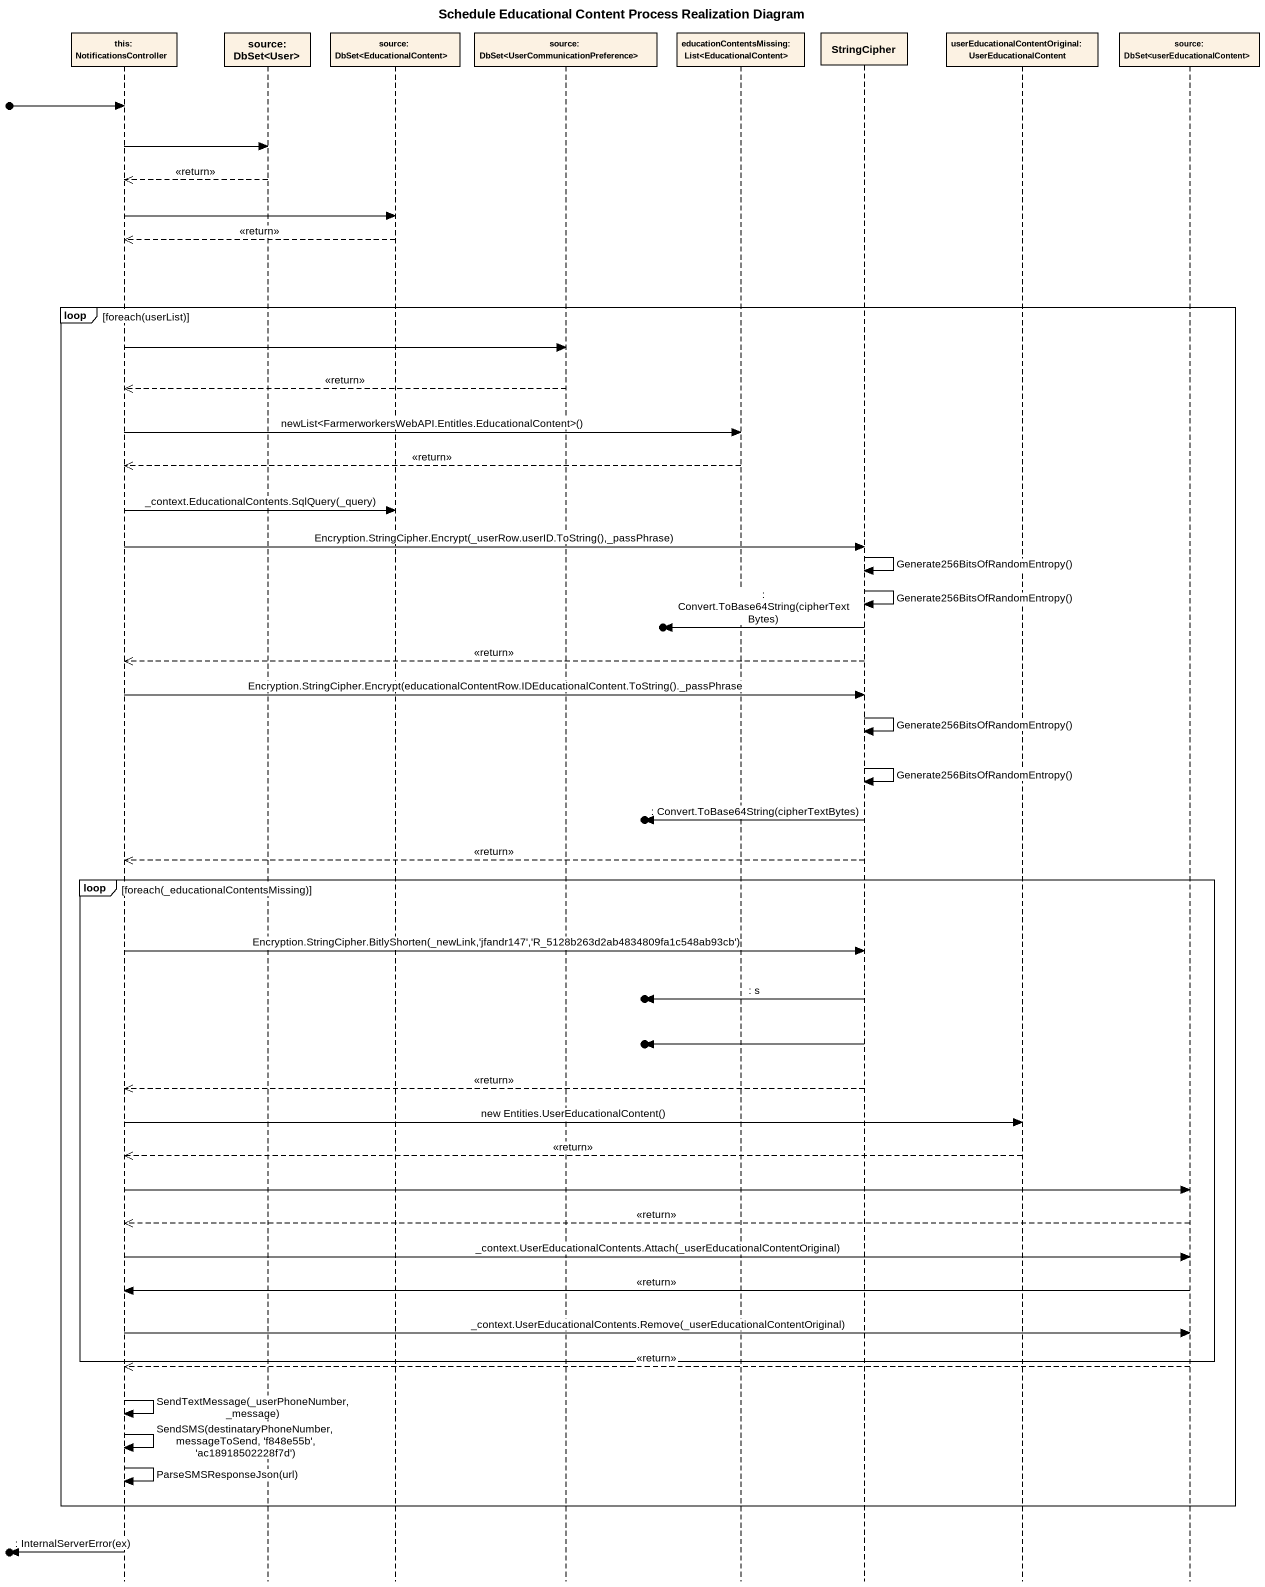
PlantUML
@startuml
title Schedule Educational Content Process Realization Diagram
hide footbox
participant "this: NotificationsController" as this_NotificationsController
participant "source: DbSet<User>" as source_DbSet_User
participant "source: DbSet<EducationalContent>" as source_DbSet
participant "source: DbSet<UserCommunicationPreference>" as source_DbSet_2
participant "educationContentsMissing: List<EducationalContent>" as educationContentsMissing
participant StringCipher
participant "userEducationalContentOriginal: UserEducationalContent" as userEducationalContentOrigin
participant "source: DbSet<userEducationalContent>" as source_DbSet_3

[o-> this_NotificationsController
this_NotificationsController -> source_DbSet_User
source_DbSet_User -->> this_NotificationsController : <<return>>
this_NotificationsController -> source_DbSet
source_DbSet -->> this_NotificationsController : <<return>>
loop foreach(userList)
  this_NotificationsController -> source_DbSet_2
  source_DbSet_2 -->> this_NotificationsController : <<return>>
  this_NotificationsController -> educationContentsMissing : newList<FarmerworkersWebAPI.Entitles.EducationalContent>()
  educationContentsMissing -->> this_NotificationsController : <<return>>
  this_NotificationsController -> source_DbSet : _context.EducationalContents.SqlQuery(_query)
  this_NotificationsController -> StringCipher : Encryption.StringCipher.Encrypt(_userRow.userID.ToString(),_passPhrase)
  StringCipher -> StringCipher : Generate256BitsOfRandomEntropy()
  StringCipher -> StringCipher : Generate256BitsOfRandomEntropy()
  [o<- StringCipher : : Convert.ToBase64String(cipherTextBytes)
  StringCipher -->> this_NotificationsController : <<return>>
  this_NotificationsController -> StringCipher : Encryption.StringCipher.Encrypt(educationalContentRow.IDEducationalContent.ToString()._passPhrase
  StringCipher -> StringCipher : Generate256BitsOfRandomEntropy()
  StringCipher -> StringCipher : Generate256BitsOfRandomEntropy()
  [o<- StringCipher : : Convert.ToBase64String(cipherTextBytes)
  StringCipher -->> this_NotificationsController : <<return>>
  loop foreach(_educationalContentsMissing)
    this_NotificationsController -> StringCipher : Encryption.StringCipher.BitlyShorten(_newLink,'jfandr147','R_5128b263d2ab4834809fa1c548ab93cb')
    [o<- StringCipher : : s
    [o<- StringCipher
    StringCipher -->> this_NotificationsController : <<return>>
    this_NotificationsController -> userEducationalContentOrigin : new Entities.UserEducationalContent()
    userEducationalContentOrigin -->> this_NotificationsController : <<return>>
    this_NotificationsController -> source_DbSet_3
    source_DbSet_3 -->> this_NotificationsController : <<return>>
    this_NotificationsController -> source_DbSet_3 : _context.UserEducationalContents.Attach(_userEducationalContentOriginal)
    source_DbSet_3 -> this_NotificationsController : <<return>>
    this_NotificationsController -> source_DbSet_3 : _context.UserEducationalContents.Remove(_userEducationalContentOriginal)
  end
  source_DbSet_3 -->> this_NotificationsController : <<return>>
  this_NotificationsController -> this_NotificationsController : SendTextMessage(_userPhoneNumber, _message)
  this_NotificationsController -> this_NotificationsController : SendSMS(destinataryPhoneNumber, messageToSend, 'f848e55b', 'ac18918502228f7d')
  this_NotificationsController -> this_NotificationsController : ParseSMSResponseJson(url)
end
[o<- this_NotificationsController : : InternalServerError(ex)
@enduml
